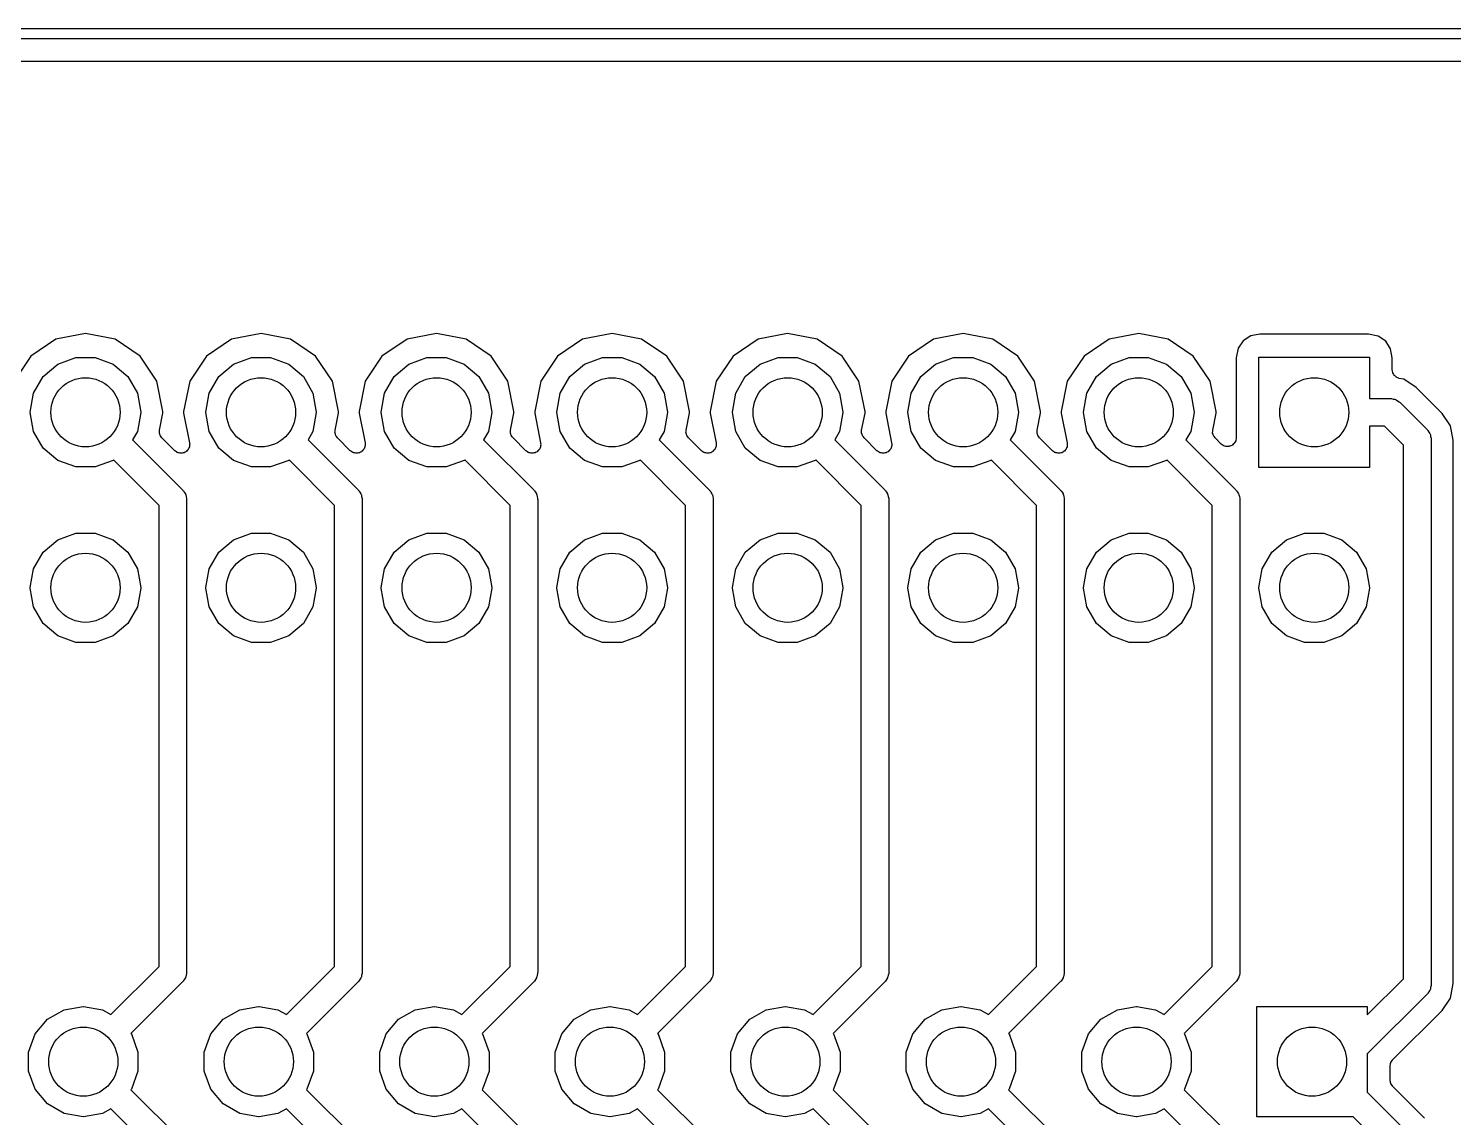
# Model space of a CAD drawing. Extents: x 25 to 125, y -125 to -25.
# Drawn here: x 92.42 to 113.05, y -40.69 to -24.93 of the extents above; entities that cross this region are included whole.
import ezdxf

# ---------------------------------------------------------------- set-up
doc = ezdxf.new("R2010")
doc.units = 0
doc.header["$MEASUREMENT"] = 0
doc.layers.add('BLACK', color=7, linetype='CONTINUOUS')

msp = doc.modelspace()

# ---------------------------------------------------------------- linework, layer by layer
at = {"layer": 'Black'}
for p, q in [((25, -24.925), (125, -24.925)), ((124.925, -25.075), (25.075, -25.075)), ((25.527, -25.4), (124.333, -25.4)), ((92.8221, -29.4231), (92.4595, -29.6654)), ((93.2497, -29.3381), (92.8221, -29.4231)), ((93.6774, -29.4231), (93.2497, -29.3381)), ((94.0399, -29.6654), (93.6774, -29.4231)), ((95.3621, -29.4231), (94.9995, -29.6654)), ((95.7897, -29.3381), (95.3621, -29.4231)), ((96.2174, -29.4231), (95.7897, -29.3381)), ((96.5799, -29.6654), (96.2174, -29.4231)), ((97.9021, -29.4231), (97.5395, -29.6654)), ((98.3297, -29.3381), (97.9021, -29.4231)), ((98.7574, -29.4231), (98.3297, -29.3381)), ((99.1199, -29.6654), (98.7574, -29.4231)), ((100.442, -29.4231), (100.08, -29.6654)), ((100.87, -29.3381), (100.442, -29.4231)), ((101.297, -29.4231), (100.87, -29.3381)), ((101.66, -29.6654), (101.297, -29.4231)), ((102.982, -29.4231), (102.62, -29.6654)), ((103.41, -29.3381), (102.982, -29.4231)), ((103.837, -29.4231), (103.41, -29.3381)), ((104.2, -29.6654), (103.837, -29.4231)), ((105.522, -29.4231), (105.16, -29.6654)), ((105.95, -29.3381), (105.522, -29.4231)), ((106.377, -29.4231), (105.95, -29.3381)), ((106.74, -29.6654), (106.377, -29.4231)), ((108.062, -29.4231), (107.7, -29.6654)), ((108.49, -29.3381), (108.062, -29.4231)), ((108.917, -29.4231), (108.49, -29.3381)), ((109.28, -29.6654), (108.917, -29.4231)), ((110.002, -29.4462), (109.929, -29.5531)), ((110.112, -29.3756), (110.002, -29.4462)), ((110.242, -29.3512), (110.112, -29.3756)), ((111.817, -29.3512), (110.242, -29.3512)), ((111.957, -29.3795), (111.817, -29.3512)), ((112.064, -29.4526), (111.957, -29.3795)), ((112.134, -29.5622), (112.064, -29.4526)), ((92.4595, -29.6654), (92.2173, -30.0279)), ((92.8498, -29.7841), (93.1108, -29.6891)), ((93.1108, -29.6891), (93.3887, -29.6891)), ((93.3887, -29.6891), (93.6497, -29.7841)), ((94.2822, -30.0279), (94.0399, -29.6654)), ((94.9995, -29.6654), (94.7573, -30.0279)), ((95.3897, -29.7841), (95.6508, -29.6891)), ((95.6508, -29.6891), (95.9287, -29.6891)), ((95.9287, -29.6891), (96.1897, -29.7841)), ((96.8222, -30.0279), (96.5799, -29.6654)), ((97.5395, -29.6654), (97.2973, -30.0279)), ((97.9297, -29.7841), (98.1908, -29.6891)), ((98.1908, -29.6891), (98.4687, -29.6891)), ((98.4687, -29.6891), (98.7297, -29.7841)), ((99.3622, -30.0279), (99.1199, -29.6654)), ((100.08, -29.6654), (99.8373, -30.0279)), ((100.47, -29.7841), (100.731, -29.6891)), ((100.731, -29.6891), (101.009, -29.6891)), ((101.009, -29.6891), (101.27, -29.7841)), ((101.902, -30.0279), (101.66, -29.6654)), ((102.62, -29.6654), (102.377, -30.0279)), ((103.01, -29.7841), (103.271, -29.6891)), ((103.271, -29.6891), (103.549, -29.6891)), ((103.549, -29.6891), (103.81, -29.7841)), ((104.442, -30.0279), (104.2, -29.6654)), ((105.16, -29.6654), (104.917, -30.0279)), ((105.55, -29.7841), (105.811, -29.6891)), ((105.811, -29.6891), (106.089, -29.6891)), ((106.089, -29.6891), (106.35, -29.7841)), ((106.982, -30.0279), (106.74, -29.6654)), ((107.7, -29.6654), (107.457, -30.0279)), ((108.09, -29.7841), (108.351, -29.6891)), ((108.351, -29.6891), (108.629, -29.6891)), ((108.629, -29.6891), (108.89, -29.7841)), ((109.522, -30.0279), (109.28, -29.6654)), ((109.929, -29.5531), (109.901, -29.6927)), ((109.901, -29.6927), (109.901, -30.8492)), ((110.23, -31.28), (110.23, -29.68)), ((110.23, -29.68), (111.83, -29.68)), ((111.83, -29.68), (111.83, -30.28)), ((112.159, -29.6918), (112.134, -29.5622)), ((112.159, -29.864), (112.159, -29.6918)), ((92.6369, -29.9627), (92.8498, -29.7841)), ((93.6497, -29.7841), (93.8626, -29.9627)), ((95.1769, -29.9627), (95.3897, -29.7841)), ((96.1897, -29.7841), (96.4026, -29.9627)), ((97.7169, -29.9627), (97.9297, -29.7841)), ((98.7297, -29.7841), (98.9426, -29.9627)), ((100.257, -29.9627), (100.47, -29.7841)), ((101.27, -29.7841), (101.483, -29.9627)), ((102.797, -29.9627), (103.01, -29.7841)), ((103.81, -29.7841), (104.023, -29.9627)), ((105.337, -29.9627), (105.55, -29.7841)), ((106.35, -29.7841), (106.563, -29.9627)), ((107.877, -29.9627), (108.09, -29.7841)), ((108.89, -29.7841), (109.103, -29.9627)), ((112.162, -29.8843), (112.159, -29.864)), ((112.165, -29.9048), (112.162, -29.8843)), ((92.498, -30.2033), (92.6369, -29.9627)), ((93.8626, -29.9627), (94.0015, -30.2033)), ((94.3697, -30.4681), (94.2822, -30.0279)), ((94.7573, -30.0279), (94.6697, -30.4681)), ((95.038, -30.2033), (95.1769, -29.9627)), ((96.4026, -29.9627), (96.5415, -30.2033)), ((96.9098, -30.4681), (96.8222, -30.0279)), ((97.2973, -30.0279), (97.2097, -30.4681)), ((97.578, -30.2033), (97.7169, -29.9627)), ((98.9426, -29.9627), (99.0815, -30.2033)), ((99.4497, -30.4681), (99.3622, -30.0279)), ((99.8373, -30.0279), (99.7497, -30.4681)), ((100.118, -30.2033), (100.257, -29.9627)), ((101.483, -29.9627), (101.622, -30.2033)), ((101.99, -30.4681), (101.902, -30.0279)), ((102.377, -30.0279), (102.29, -30.4681)), ((102.658, -30.2033), (102.797, -29.9627)), ((104.023, -29.9627), (104.162, -30.2033)), ((104.53, -30.4681), (104.442, -30.0279)), ((104.917, -30.0279), (104.83, -30.4681)), ((105.198, -30.2033), (105.337, -29.9627)), ((106.563, -29.9627), (106.702, -30.2033)), ((107.07, -30.4681), (106.982, -30.0279)), ((107.457, -30.0279), (107.37, -30.4681)), ((107.738, -30.2033), (107.877, -29.9627)), ((109.103, -29.9627), (109.242, -30.2033)), ((109.61, -30.4681), (109.522, -30.0279)), ((112.166, -29.906), (112.165, -29.9048)), ((112.166, -29.9074), (112.166, -29.906)), ((112.177, -29.9253), (112.166, -29.9074)), ((112.186, -29.9435), (112.177, -29.9253)), ((112.188, -29.9444), (112.186, -29.9435)), ((112.188, -29.9456), (112.188, -29.9444)), ((112.204, -29.9589), (112.188, -29.9456)), ((112.22, -29.9726), (112.204, -29.9589)), ((112.221, -29.9731), (112.22, -29.9726)), ((112.222, -29.974), (112.221, -29.9731)), ((112.241, -29.981), (112.222, -29.974)), ((112.261, -29.9885), (112.241, -29.981)), ((112.328, -30.0019), (112.261, -29.9885)), ((112.506, -30.1211), (112.328, -30.0019)), ((92.4497, -30.4769), (92.498, -30.2033)), ((94.0015, -30.2033), (94.0497, -30.4769)), ((94.9898, -30.4769), (95.038, -30.2033)), ((96.5415, -30.2033), (96.5897, -30.4769)), ((97.5297, -30.4769), (97.578, -30.2033)), ((99.0815, -30.2033), (99.1298, -30.4769)), ((100.07, -30.4769), (100.118, -30.2033)), ((101.622, -30.2033), (101.67, -30.4769)), ((102.61, -30.4769), (102.658, -30.2033)), ((104.162, -30.2033), (104.21, -30.4769)), ((105.15, -30.4769), (105.198, -30.2033)), ((106.702, -30.2033), (106.75, -30.4769)), ((107.69, -30.4769), (107.738, -30.2033)), ((109.242, -30.2033), (109.29, -30.4769)), ((111.83, -30.28), (112.13, -30.28)), ((112.13, -30.28), (112.138, -30.2815)), ((112.138, -30.2815), (112.147, -30.2808)), ((112.147, -30.2808), (112.172, -30.2875)), ((112.172, -30.2875), (112.198, -30.2921)), ((112.198, -30.2921), (112.206, -30.2965)), ((112.206, -30.2965), (112.214, -30.2987)), ((112.214, -30.2987), (112.236, -30.3137)), ((112.881, -30.4957), (112.506, -30.1211)), ((92.4497, -30.4831), (92.4497, -30.4769)), ((92.498, -30.7567), (92.4497, -30.4831)), ((94.0497, -30.4831), (94.0015, -30.7567)), ((94.0497, -30.4769), (94.0497, -30.4831)), ((94.3212, -30.7362), (94.3697, -30.4919)), ((94.3697, -30.4919), (94.3697, -30.4681)), ((94.6697, -30.4681), (94.6697, -30.4919)), ((94.6697, -30.4919), (94.7551, -30.921)), ((94.9898, -30.4831), (94.9898, -30.4769)), ((95.038, -30.7567), (94.9898, -30.4831)), ((96.5897, -30.4831), (96.5415, -30.7567)), ((96.5897, -30.4769), (96.5897, -30.4831)), ((96.8612, -30.7362), (96.9098, -30.4919)), ((96.9098, -30.4919), (96.9098, -30.4681)), ((97.2097, -30.4681), (97.2097, -30.4919)), ((97.2097, -30.4919), (97.2951, -30.921)), ((97.5297, -30.4831), (97.5297, -30.4769)), ((97.578, -30.7567), (97.5297, -30.4831)), ((99.1298, -30.4831), (99.0815, -30.7567)), ((99.1298, -30.4769), (99.1298, -30.4831)), ((99.4012, -30.7362), (99.4497, -30.4919)), ((99.4497, -30.4919), (99.4497, -30.4681)), ((99.7497, -30.4681), (99.7497, -30.4919)), ((99.7497, -30.4919), (99.8351, -30.921)), ((100.07, -30.4831), (100.07, -30.4769)), ((100.118, -30.7567), (100.07, -30.4831)), ((101.67, -30.4831), (101.622, -30.7567)), ((101.67, -30.4769), (101.67, -30.4831)), ((101.941, -30.7362), (101.99, -30.4919)), ((101.99, -30.4919), (101.99, -30.4681)), ((102.29, -30.4681), (102.29, -30.4919)), ((102.29, -30.4919), (102.375, -30.921)), ((102.61, -30.4831), (102.61, -30.4769)), ((102.658, -30.7567), (102.61, -30.4831)), ((104.21, -30.4831), (104.162, -30.7567)), ((104.21, -30.4769), (104.21, -30.4831)), ((104.481, -30.7362), (104.53, -30.4919)), ((104.53, -30.4919), (104.53, -30.4681)), ((104.83, -30.4681), (104.83, -30.4919)), ((104.83, -30.4919), (104.915, -30.921)), ((105.15, -30.4831), (105.15, -30.4769)), ((105.198, -30.7567), (105.15, -30.4831)), ((106.75, -30.4831), (106.702, -30.7567)), ((106.75, -30.4769), (106.75, -30.4831)), ((107.021, -30.7362), (107.07, -30.4919)), ((107.07, -30.4919), (107.07, -30.4681)), ((107.37, -30.4681), (107.37, -30.4919)), ((107.37, -30.4919), (107.455, -30.921)), ((107.69, -30.4831), (107.69, -30.4769)), ((107.738, -30.7567), (107.69, -30.4831)), ((109.29, -30.4831), (109.242, -30.7567)), ((109.29, -30.4769), (109.29, -30.4831)), ((109.561, -30.7362), (109.61, -30.4919)), ((109.61, -30.4919), (109.61, -30.4681)), ((112.236, -30.3137), (112.258, -30.3268)), ((112.258, -30.3268), (112.264, -30.3335)), ((112.264, -30.3335), (112.271, -30.3386)), ((112.271, -30.3386), (112.663, -30.7308)), ((113, -30.6742), (112.881, -30.4957)), ((112.047, -30.68), (111.83, -30.68)), ((111.83, -30.68), (111.83, -31.28)), ((112.322, -30.9551), (112.047, -30.68)), ((113.042, -30.8848), (113, -30.6742)), ((92.6369, -30.9973), (92.498, -30.7567)), ((94.0015, -30.7567), (93.9311, -30.8785)), ((93.9311, -30.8785), (94.6548, -31.6022)), ((94.3192, -30.772), (94.3208, -30.7542)), ((94.3203, -30.7761), (94.3192, -30.772)), ((94.3202, -30.7803), (94.3203, -30.7761)), ((94.326, -30.7973), (94.3202, -30.7803)), ((94.3208, -30.7542), (94.3212, -30.7362)), ((94.3306, -30.8146), (94.326, -30.7973)), ((94.333, -30.8181), (94.3306, -30.8146)), ((94.3344, -30.8221), (94.333, -30.8181)), ((94.3456, -30.8361), (94.3344, -30.8221)), ((94.3559, -30.8508), (94.3456, -30.8361)), ((94.5407, -31.0356), (94.3559, -30.8508)), ((94.7551, -30.921), (94.7553, -30.928)), ((94.7553, -30.928), (94.7571, -30.9347)), ((95.1769, -30.9973), (95.038, -30.7567)), ((96.5415, -30.7567), (96.4711, -30.8785)), ((96.4711, -30.8785), (97.1948, -31.6022)), ((96.8592, -30.772), (96.8608, -30.7542)), ((96.8603, -30.7761), (96.8592, -30.772)), ((96.8602, -30.7803), (96.8603, -30.7761)), ((96.866, -30.7973), (96.8602, -30.7803)), ((96.8608, -30.7542), (96.8612, -30.7362)), ((96.8706, -30.8146), (96.866, -30.7973)), ((96.873, -30.8181), (96.8706, -30.8146)), ((96.8744, -30.8221), (96.873, -30.8181)), ((96.8856, -30.8361), (96.8744, -30.8221)), ((96.8959, -30.8508), (96.8856, -30.8361)), ((97.0807, -31.0356), (96.8959, -30.8508)), ((97.2951, -30.921), (97.2953, -30.928)), ((97.2953, -30.928), (97.2971, -30.9347)), ((97.7169, -30.9973), (97.578, -30.7567)), ((99.0815, -30.7567), (99.0111, -30.8785)), ((99.0111, -30.8785), (99.7348, -31.6022)), ((99.3992, -30.772), (99.4008, -30.7542)), ((99.4003, -30.7761), (99.3992, -30.772)), ((99.4002, -30.7803), (99.4003, -30.7761)), ((99.406, -30.7973), (99.4002, -30.7803)), ((99.4008, -30.7542), (99.4012, -30.7362)), ((99.4106, -30.8146), (99.406, -30.7973)), ((99.413, -30.8181), (99.4106, -30.8146)), ((99.4144, -30.8221), (99.413, -30.8181)), ((99.4256, -30.8361), (99.4144, -30.8221)), ((99.4359, -30.8508), (99.4256, -30.8361)), ((99.6207, -31.0356), (99.4359, -30.8508)), ((99.8351, -30.921), (99.8353, -30.928)), ((99.8353, -30.928), (99.8371, -30.9347)), ((100.257, -30.9973), (100.118, -30.7567)), ((101.622, -30.7567), (101.551, -30.8785)), ((101.551, -30.8785), (102.275, -31.6022)), ((101.939, -30.772), (101.941, -30.7542)), ((101.94, -30.7761), (101.939, -30.772)), ((101.94, -30.7803), (101.94, -30.7761)), ((101.946, -30.7973), (101.94, -30.7803)), ((101.941, -30.7542), (101.941, -30.7362)), ((101.951, -30.8146), (101.946, -30.7973)), ((101.953, -30.8181), (101.951, -30.8146)), ((101.954, -30.8221), (101.953, -30.8181)), ((101.966, -30.8361), (101.954, -30.8221)), ((101.976, -30.8508), (101.966, -30.8361)), ((102.161, -31.0356), (101.976, -30.8508)), ((102.375, -30.921), (102.375, -30.928)), ((102.375, -30.928), (102.377, -30.9347)), ((102.797, -30.9973), (102.658, -30.7567)), ((104.162, -30.7567), (104.091, -30.8785)), ((104.091, -30.8785), (104.815, -31.6022)), ((104.479, -30.772), (104.481, -30.7542)), ((104.48, -30.7761), (104.479, -30.772)), ((104.48, -30.7803), (104.48, -30.7761)), ((104.486, -30.7973), (104.48, -30.7803)), ((104.481, -30.7542), (104.481, -30.7362)), ((104.491, -30.8146), (104.486, -30.7973)), ((104.493, -30.8181), (104.491, -30.8146)), ((104.494, -30.8221), (104.493, -30.8181)), ((104.506, -30.8361), (104.494, -30.8221)), ((104.516, -30.8508), (104.506, -30.8361)), ((104.701, -31.0356), (104.516, -30.8508)), ((104.915, -30.921), (104.915, -30.928)), ((104.915, -30.928), (104.917, -30.9347)), ((105.337, -30.9973), (105.198, -30.7567)), ((106.702, -30.7567), (106.631, -30.8785)), ((106.631, -30.8785), (107.355, -31.6022)), ((107.019, -30.772), (107.021, -30.7542)), ((107.02, -30.7761), (107.019, -30.772)), ((107.02, -30.7803), (107.02, -30.7761)), ((107.026, -30.7973), (107.02, -30.7803)), ((107.021, -30.7542), (107.021, -30.7362)), ((107.031, -30.8146), (107.026, -30.7973)), ((107.033, -30.8181), (107.031, -30.8146)), ((107.034, -30.8221), (107.033, -30.8181)), ((107.046, -30.8361), (107.034, -30.8221)), ((107.056, -30.8508), (107.046, -30.8361)), ((107.241, -31.0356), (107.056, -30.8508)), ((107.455, -30.921), (107.455, -30.928)), ((107.455, -30.928), (107.457, -30.9347)), ((107.877, -30.9973), (107.738, -30.7567)), ((109.242, -30.7567), (109.171, -30.8785)), ((109.171, -30.8785), (109.895, -31.6022)), ((109.559, -30.772), (109.561, -30.7542)), ((109.56, -30.7761), (109.559, -30.772)), ((109.56, -30.7803), (109.56, -30.7761)), ((109.566, -30.7973), (109.56, -30.7803)), ((109.561, -30.7542), (109.561, -30.7362)), ((109.571, -30.8146), (109.566, -30.7973)), ((109.573, -30.8181), (109.571, -30.8146)), ((109.574, -30.8221), (109.573, -30.8181)), ((109.586, -30.8361), (109.574, -30.8221)), ((109.596, -30.8508), (109.586, -30.8361)), ((109.684, -30.939), (109.596, -30.8508)), ((109.874, -30.926), (109.871, -30.9309)), ((109.878, -30.9221), (109.874, -30.926)), ((109.885, -30.9071), (109.878, -30.9221)), ((109.893, -30.8927), (109.885, -30.9071)), ((109.894, -30.8872), (109.893, -30.8927)), ((109.897, -30.8821), (109.894, -30.8872)), ((109.898, -30.8656), (109.897, -30.8821)), ((109.901, -30.8492), (109.898, -30.8656)), ((112.663, -30.7308), (112.668, -30.738)), ((112.668, -30.738), (112.675, -30.7437)), ((112.675, -30.7437), (112.688, -30.7663)), ((112.688, -30.7663), (112.703, -30.7877)), ((112.703, -30.7877), (112.706, -30.7962)), ((112.706, -30.7962), (112.71, -30.8038)), ((112.71, -30.8038), (112.714, -30.8296)), ((112.714, -30.8296), (112.721, -30.8548)), ((112.721, -30.8548), (112.72, -30.8636)), ((112.72, -30.8636), (112.722, -30.8722)), ((112.722, -30.8722), (112.722, -38.7604)), ((113.042, -38.7479), (113.042, -30.8848)), ((92.8498, -31.1759), (92.6369, -30.9973)), ((94.5465, -31.0396), (94.5407, -31.0356)), ((94.551, -31.0448), (94.5465, -31.0396)), ((94.5644, -31.0522), (94.551, -31.0448)), ((94.5769, -31.0609), (94.5644, -31.0522)), ((94.5836, -31.0627), (94.5769, -31.0609)), ((94.5897, -31.0661), (94.5836, -31.0627)), ((94.6048, -31.0684), (94.5897, -31.0661)), ((94.6195, -31.0723), (94.6048, -31.0684)), ((94.6264, -31.0717), (94.6195, -31.0723)), ((94.6333, -31.0728), (94.6264, -31.0717)), ((94.6483, -31.0698), (94.6333, -31.0728)), ((94.6634, -31.0685), (94.6483, -31.0698)), ((94.6697, -31.0655), (94.6634, -31.0685)), ((94.6766, -31.0642), (94.6697, -31.0655)), ((94.6896, -31.0563), (94.6766, -31.0642)), ((94.7034, -31.0498), (94.6896, -31.0563)), ((94.7083, -31.0449), (94.7034, -31.0498)), ((94.7143, -31.0413), (94.7083, -31.0449)), ((94.7238, -31.0294), (94.7143, -31.0413)), ((94.7346, -31.0186), (94.7238, -31.0294)), ((94.7375, -31.0123), (94.7346, -31.0186)), ((94.7419, -31.0069), (94.7375, -31.0123)), ((94.7468, -30.9925), (94.7419, -31.0069)), ((94.7532, -30.9787), (94.7468, -30.9925)), ((94.7538, -30.9717), (94.7532, -30.9787)), ((94.7561, -30.9651), (94.7538, -30.9717)), ((94.7571, -30.9347), (94.7557, -30.9499)), ((94.7557, -30.9499), (94.7561, -30.9651)), ((95.3897, -31.1759), (95.1769, -30.9973)), ((97.0865, -31.0396), (97.0807, -31.0356)), ((97.091, -31.0448), (97.0865, -31.0396)), ((97.1044, -31.0522), (97.091, -31.0448)), ((97.1169, -31.0609), (97.1044, -31.0522)), ((97.1236, -31.0627), (97.1169, -31.0609)), ((97.1297, -31.0661), (97.1236, -31.0627)), ((97.1448, -31.0684), (97.1297, -31.0661)), ((97.1595, -31.0723), (97.1448, -31.0684)), ((97.1664, -31.0717), (97.1595, -31.0723)), ((97.1733, -31.0728), (97.1664, -31.0717)), ((97.1883, -31.0698), (97.1733, -31.0728)), ((97.2034, -31.0685), (97.1883, -31.0698)), ((97.2097, -31.0655), (97.2034, -31.0685)), ((97.2166, -31.0642), (97.2097, -31.0655)), ((97.2296, -31.0563), (97.2166, -31.0642)), ((97.2434, -31.0498), (97.2296, -31.0563)), ((97.2483, -31.0449), (97.2434, -31.0498)), ((97.2543, -31.0413), (97.2483, -31.0449)), ((97.2638, -31.0294), (97.2543, -31.0413)), ((97.2746, -31.0186), (97.2638, -31.0294)), ((97.2775, -31.0123), (97.2746, -31.0186)), ((97.2819, -31.0069), (97.2775, -31.0123)), ((97.2868, -30.9925), (97.2819, -31.0069)), ((97.2932, -30.9787), (97.2868, -30.9925)), ((97.2938, -30.9717), (97.2932, -30.9787)), ((97.2961, -30.9651), (97.2938, -30.9717)), ((97.2971, -30.9347), (97.2957, -30.9499)), ((97.2957, -30.9499), (97.2961, -30.9651)), ((97.9297, -31.1759), (97.7169, -30.9973)), ((99.6265, -31.0396), (99.6207, -31.0356)), ((99.6311, -31.0448), (99.6265, -31.0396)), ((99.6444, -31.0522), (99.6311, -31.0448)), ((99.6569, -31.0609), (99.6444, -31.0522)), ((99.6636, -31.0627), (99.6569, -31.0609)), ((99.6697, -31.0661), (99.6636, -31.0627)), ((99.6848, -31.0684), (99.6697, -31.0661)), ((99.6995, -31.0723), (99.6848, -31.0684)), ((99.7064, -31.0717), (99.6995, -31.0723)), ((99.7133, -31.0728), (99.7064, -31.0717)), ((99.7283, -31.0698), (99.7133, -31.0728)), ((99.7434, -31.0685), (99.7283, -31.0698)), ((99.7497, -31.0655), (99.7434, -31.0685)), ((99.7566, -31.0642), (99.7497, -31.0655)), ((99.7696, -31.0563), (99.7566, -31.0642)), ((99.7834, -31.0498), (99.7696, -31.0563)), ((99.7883, -31.0449), (99.7834, -31.0498)), ((99.7943, -31.0413), (99.7883, -31.0449)), ((99.8038, -31.0294), (99.7943, -31.0413)), ((99.8146, -31.0186), (99.8038, -31.0294)), ((99.8175, -31.0123), (99.8146, -31.0186)), ((99.8219, -31.0069), (99.8175, -31.0123)), ((99.8268, -30.9925), (99.8219, -31.0069)), ((99.8332, -30.9787), (99.8268, -30.9925)), ((99.8338, -30.9717), (99.8332, -30.9787)), ((99.8361, -30.9651), (99.8338, -30.9717)), ((99.8371, -30.9347), (99.8357, -30.9499)), ((99.8357, -30.9499), (99.8361, -30.9651)), ((100.47, -31.1759), (100.257, -30.9973)), ((102.166, -31.0396), (102.161, -31.0356)), ((102.171, -31.0448), (102.166, -31.0396)), ((102.184, -31.0522), (102.171, -31.0448)), ((102.197, -31.0609), (102.184, -31.0522)), ((102.204, -31.0627), (102.197, -31.0609)), ((102.21, -31.0661), (102.204, -31.0627)), ((102.225, -31.0684), (102.21, -31.0661)), ((102.239, -31.0723), (102.225, -31.0684)), ((102.246, -31.0717), (102.239, -31.0723)), ((102.253, -31.0728), (102.246, -31.0717)), ((102.268, -31.0698), (102.253, -31.0728)), ((102.283, -31.0685), (102.268, -31.0698)), ((102.29, -31.0655), (102.283, -31.0685)), ((102.297, -31.0642), (102.29, -31.0655)), ((102.31, -31.0563), (102.297, -31.0642)), ((102.323, -31.0498), (102.31, -31.0563)), ((102.328, -31.0449), (102.323, -31.0498)), ((102.334, -31.0413), (102.328, -31.0449)), ((102.344, -31.0294), (102.334, -31.0413)), ((102.355, -31.0186), (102.344, -31.0294)), ((102.358, -31.0123), (102.355, -31.0186)), ((102.362, -31.0069), (102.358, -31.0123)), ((102.367, -30.9925), (102.362, -31.0069)), ((102.373, -30.9787), (102.367, -30.9925)), ((102.374, -30.9717), (102.373, -30.9787)), ((102.376, -30.9651), (102.374, -30.9717)), ((102.377, -30.9347), (102.376, -30.9499)), ((102.376, -30.9499), (102.376, -30.9651)), ((103.01, -31.1759), (102.797, -30.9973)), ((104.706, -31.0396), (104.701, -31.0356)), ((104.711, -31.0448), (104.706, -31.0396)), ((104.724, -31.0522), (104.711, -31.0448)), ((104.737, -31.0609), (104.724, -31.0522)), ((104.744, -31.0627), (104.737, -31.0609)), ((104.75, -31.0661), (104.744, -31.0627)), ((104.765, -31.0684), (104.75, -31.0661)), ((104.779, -31.0723), (104.765, -31.0684)), ((104.786, -31.0717), (104.779, -31.0723)), ((104.793, -31.0728), (104.786, -31.0717)), ((104.808, -31.0698), (104.793, -31.0728)), ((104.823, -31.0685), (104.808, -31.0698)), ((104.83, -31.0655), (104.823, -31.0685)), ((104.837, -31.0642), (104.83, -31.0655)), ((104.85, -31.0563), (104.837, -31.0642)), ((104.863, -31.0498), (104.85, -31.0563)), ((104.868, -31.0449), (104.863, -31.0498)), ((104.874, -31.0413), (104.868, -31.0449)), ((104.884, -31.0294), (104.874, -31.0413)), ((104.895, -31.0186), (104.884, -31.0294)), ((104.898, -31.0123), (104.895, -31.0186)), ((104.902, -31.0069), (104.898, -31.0123)), ((104.907, -30.9925), (104.902, -31.0069)), ((104.913, -30.9787), (104.907, -30.9925)), ((104.914, -30.9717), (104.913, -30.9787)), ((104.916, -30.9651), (104.914, -30.9717)), ((104.917, -30.9347), (104.916, -30.9499)), ((104.916, -30.9499), (104.916, -30.9651)), ((105.55, -31.1759), (105.337, -30.9973)), ((107.246, -31.0396), (107.241, -31.0356)), ((107.251, -31.0448), (107.246, -31.0396)), ((107.264, -31.0522), (107.251, -31.0448)), ((107.277, -31.0609), (107.264, -31.0522)), ((107.284, -31.0627), (107.277, -31.0609)), ((107.29, -31.0661), (107.284, -31.0627)), ((107.305, -31.0684), (107.29, -31.0661)), ((107.319, -31.0723), (107.305, -31.0684)), ((107.326, -31.0717), (107.319, -31.0723)), ((107.333, -31.0728), (107.326, -31.0717)), ((107.348, -31.0698), (107.333, -31.0728)), ((107.363, -31.0685), (107.348, -31.0698)), ((107.37, -31.0655), (107.363, -31.0685)), ((107.377, -31.0642), (107.37, -31.0655)), ((107.39, -31.0563), (107.377, -31.0642)), ((107.403, -31.0498), (107.39, -31.0563)), ((107.408, -31.0449), (107.403, -31.0498)), ((107.414, -31.0413), (107.408, -31.0449)), ((107.424, -31.0294), (107.414, -31.0413)), ((107.435, -31.0186), (107.424, -31.0294)), ((107.438, -31.0123), (107.435, -31.0186)), ((107.442, -31.0069), (107.438, -31.0123)), ((107.447, -30.9925), (107.442, -31.0069)), ((107.453, -30.9787), (107.447, -30.9925)), ((107.454, -30.9717), (107.453, -30.9787)), ((107.456, -30.9651), (107.454, -30.9717)), ((107.457, -30.9347), (107.456, -30.9499)), ((107.456, -30.9499), (107.456, -30.9651)), ((108.09, -31.1759), (107.877, -30.9973)), ((109.698, -30.9486), (109.684, -30.939)), ((109.71, -30.9592), (109.698, -30.9486)), ((109.716, -30.9611), (109.71, -30.9592)), ((109.72, -30.9643), (109.716, -30.9611)), ((109.736, -30.9686), (109.72, -30.9643)), ((109.752, -30.9743), (109.736, -30.9686)), ((109.758, -30.9743), (109.752, -30.9743)), ((109.763, -30.9758), (109.758, -30.9743)), ((109.779, -30.9743), (109.763, -30.9758)), ((109.796, -30.9743), (109.779, -30.9743)), ((109.801, -30.9724), (109.796, -30.9743)), ((109.807, -30.9719), (109.801, -30.9724)), ((109.822, -30.9649), (109.807, -30.9719)), ((109.837, -30.9592), (109.822, -30.9649)), ((109.842, -30.9556), (109.837, -30.9592)), ((109.847, -30.9533), (109.842, -30.9556)), ((109.859, -30.9415), (109.847, -30.9533)), ((109.871, -30.9309), (109.859, -30.9415)), ((112.322, -38.6776), (112.322, -30.9551)), ((93.1108, -31.2709), (92.8498, -31.1759)), ((93.3887, -31.2709), (93.1108, -31.2709)), ((93.6497, -31.1759), (93.3887, -31.2709)), ((93.6568, -31.1699), (93.6497, -31.1759)), ((94.3134, -31.8265), (93.6568, -31.1699)), ((95.6508, -31.2709), (95.3897, -31.1759)), ((95.9287, -31.2709), (95.6508, -31.2709)), ((96.1897, -31.1759), (95.9287, -31.2709)), ((96.1968, -31.1699), (96.1897, -31.1759)), ((96.8534, -31.8265), (96.1968, -31.1699)), ((98.1908, -31.2709), (97.9297, -31.1759)), ((98.4687, -31.2709), (98.1908, -31.2709)), ((98.7297, -31.1759), (98.4687, -31.2709)), ((98.7368, -31.1699), (98.7297, -31.1759)), ((99.3934, -31.8265), (98.7368, -31.1699)), ((100.731, -31.2709), (100.47, -31.1759)), ((101.009, -31.2709), (100.731, -31.2709)), ((101.27, -31.1759), (101.009, -31.2709)), ((101.277, -31.1699), (101.27, -31.1759)), ((101.933, -31.8265), (101.277, -31.1699)), ((103.271, -31.2709), (103.01, -31.1759)), ((103.549, -31.2709), (103.271, -31.2709)), ((103.81, -31.1759), (103.549, -31.2709)), ((103.817, -31.1699), (103.81, -31.1759)), ((104.473, -31.8265), (103.817, -31.1699)), ((105.811, -31.2709), (105.55, -31.1759)), ((106.089, -31.2709), (105.811, -31.2709)), ((106.35, -31.1759), (106.089, -31.2709)), ((106.357, -31.1699), (106.35, -31.1759)), ((107.013, -31.8265), (106.357, -31.1699)), ((108.351, -31.2709), (108.09, -31.1759)), ((108.629, -31.2709), (108.351, -31.2709)), ((108.89, -31.1759), (108.629, -31.2709)), ((108.897, -31.1699), (108.89, -31.1759)), ((109.553, -31.8265), (108.897, -31.1699)), ((111.83, -31.28), (110.23, -31.28)), ((94.6548, -31.6022), (94.6599, -31.6094)), ((94.6599, -31.6094), (94.6666, -31.6151)), ((94.6666, -31.6151), (94.6797, -31.6377)), ((94.6797, -31.6377), (94.6947, -31.6591)), ((94.6947, -31.6591), (94.6969, -31.6676)), ((94.6969, -31.6676), (94.7013, -31.6752)), ((94.7013, -31.6752), (94.7059, -31.701)), ((94.7059, -31.701), (94.7126, -31.7262)), ((94.7126, -31.7262), (94.7119, -31.735)), ((94.7119, -31.735), (94.7134, -31.7436)), ((94.7134, -31.7436), (94.7134, -38.5826)), ((97.1948, -31.6022), (97.1999, -31.6094)), ((97.1999, -31.6094), (97.2066, -31.6151)), ((97.2066, -31.6151), (97.2197, -31.6377)), ((97.2197, -31.6377), (97.2347, -31.6591)), ((97.2347, -31.6591), (97.2369, -31.6676)), ((97.2369, -31.6676), (97.2413, -31.6752)), ((97.2413, -31.6752), (97.2459, -31.701)), ((97.2459, -31.701), (97.2526, -31.7262)), ((97.2526, -31.7262), (97.2519, -31.735)), ((97.2519, -31.735), (97.2534, -31.7436)), ((97.2534, -31.7436), (97.2534, -38.5826)), ((99.7348, -31.6022), (99.7399, -31.6094)), ((99.7399, -31.6094), (99.7466, -31.6151)), ((99.7466, -31.6151), (99.7597, -31.6377)), ((99.7597, -31.6377), (99.7747, -31.6591)), ((99.7747, -31.6591), (99.7769, -31.6676)), ((99.7769, -31.6676), (99.7813, -31.6752)), ((99.7813, -31.6752), (99.7859, -31.701)), ((99.7859, -31.701), (99.7926, -31.7262)), ((99.7926, -31.7262), (99.7919, -31.735)), ((99.7919, -31.735), (99.7934, -31.7436)), ((99.7934, -31.7436), (99.7934, -38.5826)), ((102.275, -31.6022), (102.28, -31.6094)), ((102.28, -31.6094), (102.287, -31.6151)), ((102.287, -31.6151), (102.3, -31.6377)), ((102.3, -31.6377), (102.315, -31.6591)), ((102.315, -31.6591), (102.317, -31.6676)), ((102.317, -31.6676), (102.321, -31.6752)), ((102.321, -31.6752), (102.326, -31.701)), ((102.326, -31.701), (102.333, -31.7262)), ((102.333, -31.7262), (102.332, -31.735)), ((102.332, -31.735), (102.333, -31.7436)), ((102.333, -31.7436), (102.333, -38.5826)), ((104.815, -31.6022), (104.82, -31.6094)), ((104.82, -31.6094), (104.827, -31.6151)), ((104.827, -31.6151), (104.84, -31.6377)), ((104.84, -31.6377), (104.855, -31.6591)), ((104.855, -31.6591), (104.857, -31.6676)), ((104.857, -31.6676), (104.861, -31.6752)), ((104.861, -31.6752), (104.866, -31.701)), ((104.866, -31.701), (104.873, -31.7262)), ((104.873, -31.7262), (104.872, -31.735)), ((104.872, -31.735), (104.873, -31.7436)), ((104.873, -31.7436), (104.873, -38.5826)), ((107.355, -31.6022), (107.36, -31.6094)), ((107.36, -31.6094), (107.367, -31.6151)), ((107.367, -31.6151), (107.38, -31.6377)), ((107.38, -31.6377), (107.395, -31.6591)), ((107.395, -31.6591), (107.397, -31.6676)), ((107.397, -31.6676), (107.401, -31.6752)), ((107.401, -31.6752), (107.406, -31.701)), ((107.406, -31.701), (107.413, -31.7262)), ((107.413, -31.7262), (107.412, -31.735)), ((107.412, -31.735), (107.413, -31.7436)), ((107.413, -31.7436), (107.413, -38.5826)), ((109.895, -31.6022), (109.9, -31.6094)), ((109.9, -31.6094), (109.907, -31.6151)), ((109.907, -31.6151), (109.92, -31.6377)), ((109.92, -31.6377), (109.935, -31.6591)), ((109.935, -31.6591), (109.937, -31.6676)), ((109.937, -31.6676), (109.941, -31.6752)), ((109.941, -31.6752), (109.946, -31.701)), ((109.946, -31.701), (109.953, -31.7262)), ((109.953, -31.7262), (109.952, -31.735)), ((109.952, -31.735), (109.953, -31.7436)), ((109.953, -31.7436), (109.953, -38.5826)), ((94.3134, -38.4998), (94.3134, -31.8265)), ((96.8534, -38.4998), (96.8534, -31.8265)), ((99.3934, -38.4998), (99.3934, -31.8265)), ((101.933, -38.4998), (101.933, -31.8265)), ((104.473, -38.4998), (104.473, -31.8265)), ((107.013, -38.4998), (107.013, -31.8265)), ((109.553, -38.4998), (109.553, -31.8265)), ((92.6369, -32.5027), (92.8498, -32.3241)), ((92.8498, -32.3241), (93.1108, -32.2291)), ((93.1108, -32.2291), (93.3887, -32.2291)), ((93.3887, -32.2291), (93.6497, -32.3241)), ((93.6497, -32.3241), (93.8626, -32.5027)), ((95.1769, -32.5027), (95.3897, -32.3241)), ((95.3897, -32.3241), (95.6508, -32.2291)), ((95.6508, -32.2291), (95.9287, -32.2291)), ((95.9287, -32.2291), (96.1897, -32.3241)), ((96.1897, -32.3241), (96.4026, -32.5027)), ((97.7169, -32.5027), (97.9297, -32.3241)), ((97.9297, -32.3241), (98.1908, -32.2291)), ((98.1908, -32.2291), (98.4687, -32.2291)), ((98.4687, -32.2291), (98.7297, -32.3241)), ((98.7297, -32.3241), (98.9426, -32.5027)), ((100.257, -32.5027), (100.47, -32.3241)), ((100.47, -32.3241), (100.731, -32.2291)), ((100.731, -32.2291), (101.009, -32.2291)), ((101.009, -32.2291), (101.27, -32.3241)), ((101.27, -32.3241), (101.483, -32.5027)), ((102.797, -32.5027), (103.01, -32.3241)), ((103.01, -32.3241), (103.271, -32.2291)), ((103.271, -32.2291), (103.549, -32.2291)), ((103.549, -32.2291), (103.81, -32.3241)), ((103.81, -32.3241), (104.023, -32.5027)), ((105.337, -32.5027), (105.55, -32.3241)), ((105.55, -32.3241), (105.811, -32.2291)), ((105.811, -32.2291), (106.089, -32.2291)), ((106.089, -32.2291), (106.35, -32.3241)), ((106.35, -32.3241), (106.563, -32.5027)), ((107.877, -32.5027), (108.09, -32.3241)), ((108.09, -32.3241), (108.351, -32.2291)), ((108.351, -32.2291), (108.629, -32.2291)), ((108.629, -32.2291), (108.89, -32.3241)), ((108.89, -32.3241), (109.103, -32.5027)), ((110.417, -32.5027), (110.63, -32.3241)), ((110.63, -32.3241), (110.891, -32.2291)), ((110.891, -32.2291), (111.169, -32.2291)), ((111.169, -32.2291), (111.43, -32.3241)), ((111.43, -32.3241), (111.643, -32.5027)), ((92.498, -32.7433), (92.6369, -32.5027)), ((93.8626, -32.5027), (94.0015, -32.7433)), ((95.038, -32.7433), (95.1769, -32.5027)), ((96.4026, -32.5027), (96.5415, -32.7433)), ((97.578, -32.7433), (97.7169, -32.5027)), ((98.9426, -32.5027), (99.0815, -32.7433)), ((100.118, -32.7433), (100.257, -32.5027)), ((101.483, -32.5027), (101.622, -32.7433)), ((102.658, -32.7433), (102.797, -32.5027)), ((104.023, -32.5027), (104.162, -32.7433)), ((105.198, -32.7433), (105.337, -32.5027)), ((106.563, -32.5027), (106.702, -32.7433)), ((107.738, -32.7433), (107.877, -32.5027)), ((109.103, -32.5027), (109.242, -32.7433)), ((110.278, -32.7433), (110.417, -32.5027)), ((111.643, -32.5027), (111.782, -32.7433)), ((92.4497, -33.0169), (92.498, -32.7433)), ((94.0015, -32.7433), (94.0497, -33.0169)), ((94.9898, -33.0169), (95.038, -32.7433)), ((96.5415, -32.7433), (96.5897, -33.0169)), ((97.5297, -33.0169), (97.578, -32.7433)), ((99.0815, -32.7433), (99.1298, -33.0169)), ((100.07, -33.0169), (100.118, -32.7433)), ((101.622, -32.7433), (101.67, -33.0169)), ((102.61, -33.0169), (102.658, -32.7433)), ((104.162, -32.7433), (104.21, -33.0169)), ((105.15, -33.0169), (105.198, -32.7433)), ((106.702, -32.7433), (106.75, -33.0169)), ((107.69, -33.0169), (107.738, -32.7433)), ((109.242, -32.7433), (109.29, -33.0169)), ((110.23, -33.0169), (110.278, -32.7433)), ((111.782, -32.7433), (111.83, -33.0169)), ((92.4497, -33.0231), (92.4497, -33.0169)), ((92.498, -33.2967), (92.4497, -33.0231)), ((94.0497, -33.0231), (94.0015, -33.2967)), ((94.0497, -33.0169), (94.0497, -33.0231)), ((94.9898, -33.0231), (94.9898, -33.0169)), ((95.038, -33.2967), (94.9898, -33.0231)), ((96.5897, -33.0231), (96.5415, -33.2967)), ((96.5897, -33.0169), (96.5897, -33.0231)), ((97.5297, -33.0231), (97.5297, -33.0169)), ((97.578, -33.2967), (97.5297, -33.0231)), ((99.1298, -33.0231), (99.0815, -33.2967)), ((99.1298, -33.0169), (99.1298, -33.0231)), ((100.07, -33.0231), (100.07, -33.0169)), ((100.118, -33.2967), (100.07, -33.0231)), ((101.67, -33.0231), (101.622, -33.2967)), ((101.67, -33.0169), (101.67, -33.0231)), ((102.61, -33.0231), (102.61, -33.0169)), ((102.658, -33.2967), (102.61, -33.0231)), ((104.21, -33.0231), (104.162, -33.2967)), ((104.21, -33.0169), (104.21, -33.0231)), ((105.15, -33.0231), (105.15, -33.0169)), ((105.198, -33.2967), (105.15, -33.0231)), ((106.75, -33.0231), (106.702, -33.2967)), ((106.75, -33.0169), (106.75, -33.0231)), ((107.69, -33.0231), (107.69, -33.0169)), ((107.738, -33.2967), (107.69, -33.0231)), ((109.29, -33.0231), (109.242, -33.2967)), ((109.29, -33.0169), (109.29, -33.0231)), ((110.23, -33.0231), (110.23, -33.0169)), ((110.278, -33.2967), (110.23, -33.0231)), ((111.83, -33.0231), (111.782, -33.2967)), ((111.83, -33.0169), (111.83, -33.0231)), ((92.6369, -33.5373), (92.498, -33.2967)), ((94.0015, -33.2967), (93.8626, -33.5373)), ((95.1769, -33.5373), (95.038, -33.2967)), ((96.5415, -33.2967), (96.4026, -33.5373)), ((97.7169, -33.5373), (97.578, -33.2967)), ((99.0815, -33.2967), (98.9426, -33.5373)), ((100.257, -33.5373), (100.118, -33.2967)), ((101.622, -33.2967), (101.483, -33.5373)), ((102.797, -33.5373), (102.658, -33.2967)), ((104.162, -33.2967), (104.023, -33.5373)), ((105.337, -33.5373), (105.198, -33.2967)), ((106.702, -33.2967), (106.563, -33.5373)), ((107.877, -33.5373), (107.738, -33.2967)), ((109.242, -33.2967), (109.103, -33.5373)), ((110.417, -33.5373), (110.278, -33.2967)), ((111.782, -33.2967), (111.643, -33.5373)), ((92.8498, -33.7159), (92.6369, -33.5373)), ((93.8626, -33.5373), (93.6497, -33.7159)), ((95.3897, -33.7159), (95.1769, -33.5373)), ((96.4026, -33.5373), (96.1897, -33.7159)), ((97.9297, -33.7159), (97.7169, -33.5373)), ((98.9426, -33.5373), (98.7297, -33.7159)), ((100.47, -33.7159), (100.257, -33.5373)), ((101.483, -33.5373), (101.27, -33.7159)), ((103.01, -33.7159), (102.797, -33.5373)), ((104.023, -33.5373), (103.81, -33.7159)), ((105.55, -33.7159), (105.337, -33.5373)), ((106.563, -33.5373), (106.35, -33.7159)), ((108.09, -33.7159), (107.877, -33.5373)), ((109.103, -33.5373), (108.89, -33.7159)), ((110.63, -33.7159), (110.417, -33.5373)), ((111.643, -33.5373), (111.43, -33.7159)), ((93.1108, -33.8109), (92.8498, -33.7159)), ((93.3887, -33.8109), (93.1108, -33.8109)), ((93.6497, -33.7159), (93.3887, -33.8109)), ((95.6508, -33.8109), (95.3897, -33.7159)), ((95.9287, -33.8109), (95.6508, -33.8109)), ((96.1897, -33.7159), (95.9287, -33.8109)), ((98.1908, -33.8109), (97.9297, -33.7159)), ((98.4687, -33.8109), (98.1908, -33.8109)), ((98.7297, -33.7159), (98.4687, -33.8109)), ((100.731, -33.8109), (100.47, -33.7159)), ((101.009, -33.8109), (100.731, -33.8109)), ((101.27, -33.7159), (101.009, -33.8109)), ((103.271, -33.8109), (103.01, -33.7159)), ((103.549, -33.8109), (103.271, -33.8109)), ((103.81, -33.7159), (103.549, -33.8109)), ((105.811, -33.8109), (105.55, -33.7159)), ((106.089, -33.8109), (105.811, -33.8109)), ((106.35, -33.7159), (106.089, -33.8109)), ((108.351, -33.8109), (108.09, -33.7159)), ((108.629, -33.8109), (108.351, -33.8109)), ((108.89, -33.7159), (108.629, -33.8109)), ((110.891, -33.8109), (110.63, -33.7159)), ((111.169, -33.8109), (110.891, -33.8109)), ((111.43, -33.7159), (111.169, -33.8109)), ((93.6165, -39.1966), (94.3134, -38.4998)), ((96.1565, -39.1966), (96.8534, -38.4998)), ((98.6965, -39.1966), (99.3934, -38.4998)), ((101.237, -39.1966), (101.933, -38.4998)), ((103.777, -39.1966), (104.473, -38.4998)), ((106.317, -39.1966), (107.013, -38.4998)), ((108.857, -39.1966), (109.553, -38.4998)), ((94.6548, -38.724), (93.9079, -39.4709)), ((94.6599, -38.7168), (94.6548, -38.724)), ((94.6666, -38.7112), (94.6599, -38.7168)), ((94.6797, -38.6885), (94.6666, -38.7112)), ((94.6947, -38.6671), (94.6797, -38.6885)), ((94.6969, -38.6586), (94.6947, -38.6671)), ((94.7013, -38.651), (94.6969, -38.6586)), ((94.7059, -38.6253), (94.7013, -38.651)), ((94.7126, -38.6), (94.7059, -38.6253)), ((94.7134, -38.5826), (94.7119, -38.5913)), ((94.7119, -38.5913), (94.7126, -38.6)), ((97.1948, -38.724), (96.4479, -39.4709)), ((97.1999, -38.7168), (97.1948, -38.724)), ((97.2066, -38.7112), (97.1999, -38.7168)), ((97.2197, -38.6885), (97.2066, -38.7112)), ((97.2347, -38.6671), (97.2197, -38.6885)), ((97.2369, -38.6586), (97.2347, -38.6671)), ((97.2413, -38.651), (97.2369, -38.6586)), ((97.2459, -38.6253), (97.2413, -38.651)), ((97.2526, -38.6), (97.2459, -38.6253)), ((97.2534, -38.5826), (97.2519, -38.5913)), ((97.2519, -38.5913), (97.2526, -38.6)), ((99.7348, -38.724), (98.9879, -39.4709)), ((99.7399, -38.7168), (99.7348, -38.724)), ((99.7466, -38.7112), (99.7399, -38.7168)), ((99.7597, -38.6885), (99.7466, -38.7112)), ((99.7747, -38.6671), (99.7597, -38.6885)), ((99.7769, -38.6586), (99.7747, -38.6671)), ((99.7813, -38.651), (99.7769, -38.6586)), ((99.7859, -38.6253), (99.7813, -38.651)), ((99.7926, -38.6), (99.7859, -38.6253)), ((99.7934, -38.5826), (99.7919, -38.5913)), ((99.7919, -38.5913), (99.7926, -38.6)), ((102.275, -38.724), (101.528, -39.4709)), ((102.28, -38.7168), (102.275, -38.724)), ((102.287, -38.7112), (102.28, -38.7168)), ((102.3, -38.6885), (102.287, -38.7112)), ((102.315, -38.6671), (102.3, -38.6885)), ((102.317, -38.6586), (102.315, -38.6671)), ((102.321, -38.651), (102.317, -38.6586)), ((102.326, -38.6253), (102.321, -38.651)), ((102.333, -38.6), (102.326, -38.6253)), ((102.333, -38.5826), (102.332, -38.5913)), ((102.332, -38.5913), (102.333, -38.6)), ((104.815, -38.724), (104.068, -39.4709)), ((104.82, -38.7168), (104.815, -38.724)), ((104.827, -38.7112), (104.82, -38.7168)), ((104.84, -38.6885), (104.827, -38.7112)), ((104.855, -38.6671), (104.84, -38.6885)), ((104.857, -38.6586), (104.855, -38.6671)), ((104.861, -38.651), (104.857, -38.6586)), ((104.866, -38.6253), (104.861, -38.651)), ((104.873, -38.6), (104.866, -38.6253)), ((104.873, -38.5826), (104.872, -38.5913)), ((104.872, -38.5913), (104.873, -38.6)), ((107.355, -38.724), (106.608, -39.4709)), ((107.36, -38.7168), (107.355, -38.724)), ((107.367, -38.7112), (107.36, -38.7168)), ((107.38, -38.6885), (107.367, -38.7112)), ((107.395, -38.6671), (107.38, -38.6885)), ((107.397, -38.6586), (107.395, -38.6671)), ((107.401, -38.651), (107.397, -38.6586)), ((107.406, -38.6253), (107.401, -38.651)), ((107.413, -38.6), (107.406, -38.6253)), ((107.413, -38.5826), (107.412, -38.5913)), ((107.412, -38.5913), (107.413, -38.6)), ((109.895, -38.724), (109.148, -39.4709)), ((109.9, -38.7168), (109.895, -38.724)), ((109.907, -38.7112), (109.9, -38.7168)), ((109.92, -38.6885), (109.907, -38.7112)), ((109.935, -38.6671), (109.92, -38.6885)), ((109.937, -38.6586), (109.935, -38.6671)), ((109.941, -38.651), (109.937, -38.6586)), ((109.946, -38.6253), (109.941, -38.651)), ((109.953, -38.6), (109.946, -38.6253)), ((109.953, -38.5826), (109.952, -38.5913)), ((109.952, -38.5913), (109.953, -38.6)), ((111.798, -39.2016), (112.322, -38.6776)), ((112.722, -38.7604), (112.72, -38.7691)), ((113, -38.9584), (113.042, -38.7479)), ((112.663, -38.9018), (111.798, -39.7672)), ((112.668, -38.8946), (112.663, -38.9018)), ((112.675, -38.889), (112.668, -38.8946)), ((112.688, -38.8663), (112.675, -38.889)), ((112.703, -38.8449), (112.688, -38.8663)), ((112.706, -38.8364), (112.703, -38.8449)), ((112.71, -38.8288), (112.706, -38.8364)), ((112.714, -38.8031), (112.71, -38.8288)), ((112.721, -38.7778), (112.714, -38.8031)), ((112.72, -38.7691), (112.721, -38.7778)), ((112.881, -39.1369), (113, -38.9584)), ((92.7007, -39.2652), (92.9413, -39.1262)), ((92.9413, -39.1262), (93.2149, -39.078)), ((93.2149, -39.078), (93.2211, -39.078)), ((93.2211, -39.078), (93.4947, -39.1262)), ((93.4947, -39.1262), (93.6165, -39.1966)), ((95.2407, -39.2652), (95.4813, -39.1262)), ((95.4813, -39.1262), (95.7549, -39.078)), ((95.7549, -39.078), (95.7611, -39.078)), ((95.7611, -39.078), (96.0347, -39.1262)), ((96.0347, -39.1262), (96.1565, -39.1966)), ((97.7807, -39.2652), (98.0213, -39.1262)), ((98.0213, -39.1262), (98.2949, -39.078)), ((98.2949, -39.078), (98.3011, -39.078)), ((98.3011, -39.078), (98.5747, -39.1262)), ((98.5747, -39.1262), (98.6965, -39.1966)), ((100.321, -39.2652), (100.561, -39.1262)), ((100.561, -39.1262), (100.835, -39.078)), ((100.835, -39.078), (100.841, -39.078)), ((100.841, -39.078), (101.115, -39.1262)), ((101.115, -39.1262), (101.237, -39.1966)), ((102.861, -39.2652), (103.101, -39.1262)), ((103.101, -39.1262), (103.375, -39.078)), ((103.375, -39.078), (103.381, -39.078)), ((103.381, -39.078), (103.655, -39.1262)), ((103.655, -39.1262), (103.777, -39.1966)), ((105.401, -39.2652), (105.641, -39.1262)), ((105.641, -39.1262), (105.915, -39.078)), ((105.915, -39.078), (105.921, -39.078)), ((105.921, -39.078), (106.195, -39.1262)), ((106.195, -39.1262), (106.317, -39.1966)), ((107.941, -39.2652), (108.181, -39.1262)), ((108.181, -39.1262), (108.455, -39.078)), ((108.455, -39.078), (108.461, -39.078)), ((108.461, -39.078), (108.735, -39.1262)), ((108.735, -39.1262), (108.857, -39.1966)), ((110.198, -40.678), (110.198, -39.078)), ((110.198, -39.078), (111.798, -39.078)), ((111.798, -39.078), (111.798, -39.2016)), ((112.164, -39.8538), (112.881, -39.1369)), ((92.5221, -39.478), (92.7007, -39.2652)), ((95.0621, -39.478), (95.2407, -39.2652)), ((97.6021, -39.478), (97.7807, -39.2652)), ((100.142, -39.478), (100.321, -39.2652)), ((102.682, -39.478), (102.861, -39.2652)), ((105.222, -39.478), (105.401, -39.2652)), ((107.762, -39.478), (107.941, -39.2652)), ((92.4271, -39.7391), (92.5221, -39.478)), ((93.9079, -39.4709), (93.9139, -39.478)), ((93.9139, -39.478), (94.0089, -39.7391)), ((94.9671, -39.7391), (95.0621, -39.478)), ((96.4479, -39.4709), (96.4539, -39.478)), ((96.4539, -39.478), (96.5489, -39.7391)), ((97.5071, -39.7391), (97.6021, -39.478)), ((98.9879, -39.4709), (98.9939, -39.478)), ((98.9939, -39.478), (99.0889, -39.7391)), ((100.047, -39.7391), (100.142, -39.478)), ((101.528, -39.4709), (101.534, -39.478)), ((101.534, -39.478), (101.629, -39.7391)), ((102.587, -39.7391), (102.682, -39.478)), ((104.068, -39.4709), (104.074, -39.478)), ((104.074, -39.478), (104.169, -39.7391)), ((105.127, -39.7391), (105.222, -39.478)), ((106.608, -39.4709), (106.614, -39.478)), ((106.614, -39.478), (106.709, -39.7391)), ((107.667, -39.7391), (107.762, -39.478)), ((109.148, -39.4709), (109.154, -39.478)), ((109.154, -39.478), (109.249, -39.7391)), ((92.4271, -40.0169), (92.4271, -39.7391)), ((94.0089, -39.7391), (94.0089, -40.0169)), ((94.9671, -40.0169), (94.9671, -39.7391)), ((96.5489, -39.7391), (96.5489, -40.0169)), ((97.5071, -40.0169), (97.5071, -39.7391)), ((99.0889, -39.7391), (99.0889, -40.0169)), ((100.047, -40.0169), (100.047, -39.7391)), ((101.629, -39.7391), (101.629, -40.0169)), ((102.587, -40.0169), (102.587, -39.7391)), ((104.169, -39.7391), (104.169, -40.0169)), ((105.127, -40.0169), (105.127, -39.7391)), ((106.709, -39.7391), (106.709, -40.0169)), ((107.667, -40.0169), (107.667, -39.7391)), ((109.249, -39.7391), (109.249, -40.0169)), ((111.798, -39.7672), (111.798, -40.319)), ((112.127, -39.9326), (112.132, -39.9165)), ((112.128, -39.9381), (112.127, -39.9326)), ((112.127, -39.9436), (112.128, -39.9381)), ((112.127, -40.1426), (112.127, -39.9436)), ((112.132, -39.9165), (112.134, -39.9002)), ((112.134, -39.9002), (112.137, -39.8954)), ((112.137, -39.8954), (112.139, -39.89)), ((112.139, -39.89), (112.148, -39.8764)), ((112.148, -39.8764), (112.156, -39.862)), ((112.156, -39.862), (112.161, -39.8584)), ((112.161, -39.8584), (112.164, -39.8538)), ((92.5221, -40.278), (92.4271, -40.0169)), ((94.0089, -40.0169), (93.9139, -40.278)), ((95.0621, -40.278), (94.9671, -40.0169)), ((96.5489, -40.0169), (96.4539, -40.278)), ((97.6021, -40.278), (97.5071, -40.0169)), ((99.0889, -40.0169), (98.9939, -40.278)), ((100.142, -40.278), (100.047, -40.0169)), ((101.629, -40.0169), (101.534, -40.278)), ((102.682, -40.278), (102.587, -40.0169)), ((104.169, -40.0169), (104.074, -40.278)), ((105.222, -40.278), (105.127, -40.0169)), ((106.709, -40.0169), (106.614, -40.278)), ((107.762, -40.278), (107.667, -40.0169)), ((109.249, -40.0169), (109.154, -40.278)), ((112.128, -40.1481), (112.127, -40.1426)), ((112.127, -40.1536), (112.128, -40.1481)), ((112.132, -40.1697), (112.127, -40.1536)), ((112.134, -40.186), (112.132, -40.1697)), ((112.137, -40.1908), (112.134, -40.186)), ((112.139, -40.1962), (112.137, -40.1908)), ((112.148, -40.2098), (112.139, -40.1962)), ((92.7007, -40.4908), (92.5221, -40.278)), ((93.9139, -40.278), (93.9079, -40.2851)), ((93.9079, -40.2851), (94.6294, -41.0066)), ((95.2407, -40.4908), (95.0621, -40.278)), ((96.4539, -40.278), (96.4479, -40.2851)), ((96.4479, -40.2851), (97.1694, -41.0066)), ((97.7807, -40.4908), (97.6021, -40.278)), ((98.9939, -40.278), (98.9879, -40.2851)), ((98.9879, -40.2851), (99.7094, -41.0066)), ((100.321, -40.4908), (100.142, -40.278)), ((101.534, -40.278), (101.528, -40.2851)), ((101.528, -40.2851), (102.249, -41.0066)), ((102.861, -40.4908), (102.682, -40.278)), ((104.074, -40.278), (104.068, -40.2851)), ((104.068, -40.2851), (104.789, -41.0066)), ((105.401, -40.4908), (105.222, -40.278)), ((106.614, -40.278), (106.608, -40.2851)), ((106.608, -40.2851), (107.329, -41.0066)), ((107.941, -40.4908), (107.762, -40.278)), ((109.154, -40.278), (109.148, -40.2851)), ((109.148, -40.2851), (109.869, -41.0066)), ((111.798, -40.319), (112.409, -40.9304)), ((112.156, -40.2242), (112.148, -40.2098)), ((112.161, -40.2278), (112.156, -40.2242)), ((112.164, -40.2324), (112.161, -40.2278)), ((112.627, -40.6953), (112.164, -40.2324)), ((92.9413, -40.6298), (92.7007, -40.4908)), ((93.6165, -40.5594), (93.4947, -40.6298)), ((94.288, -41.2308), (93.6165, -40.5594)), ((95.4813, -40.6298), (95.2407, -40.4908)), ((96.1565, -40.5594), (96.0347, -40.6298)), ((96.828, -41.2308), (96.1565, -40.5594)), ((98.0213, -40.6298), (97.7807, -40.4908)), ((98.6965, -40.5594), (98.5747, -40.6298)), ((99.368, -41.2308), (98.6965, -40.5594)), ((100.561, -40.6298), (100.321, -40.4908)), ((101.237, -40.5594), (101.115, -40.6298)), ((101.908, -41.2308), (101.237, -40.5594)), ((103.101, -40.6298), (102.861, -40.4908)), ((103.777, -40.5594), (103.655, -40.6298)), ((104.448, -41.2308), (103.777, -40.5594)), ((105.641, -40.6298), (105.401, -40.4908)), ((106.317, -40.5594), (106.195, -40.6298)), ((106.988, -41.2308), (106.317, -40.5594)), ((108.181, -40.6298), (107.941, -40.4908)), ((108.857, -40.5594), (108.735, -40.6298)), ((109.528, -41.2308), (108.857, -40.5594)), ((93.2149, -40.678), (92.9413, -40.6298)), ((93.2211, -40.678), (93.2149, -40.678)), ((93.4947, -40.6298), (93.2211, -40.678)), ((95.7549, -40.678), (95.4813, -40.6298)), ((95.7611, -40.678), (95.7549, -40.678)), ((96.0347, -40.6298), (95.7611, -40.678)), ((98.2949, -40.678), (98.0213, -40.6298)), ((98.3011, -40.678), (98.2949, -40.678)), ((98.5747, -40.6298), (98.3011, -40.678)), ((100.835, -40.678), (100.561, -40.6298)), ((100.841, -40.678), (100.835, -40.678)), ((101.115, -40.6298), (100.841, -40.678)), ((103.375, -40.678), (103.101, -40.6298)), ((103.381, -40.678), (103.375, -40.678)), ((103.655, -40.6298), (103.381, -40.678)), ((105.915, -40.678), (105.641, -40.6298)), ((105.921, -40.678), (105.915, -40.678)), ((106.195, -40.6298), (105.921, -40.678)), ((108.455, -40.678), (108.181, -40.6298)), ((108.461, -40.678), (108.455, -40.678)), ((108.735, -40.6298), (108.461, -40.678)), ((111.591, -40.678), (110.198, -40.678)), ((112.068, -41.1546), (111.591, -40.678))]:
    msp.add_line(p, q, dxfattribs=at)
for centre in [(93.2497, -30.48), (93.2497, -30.48), (95.7897, -30.48), (95.7897, -30.48), (98.3297, -30.48), (98.3297, -30.48), (100.87, -30.48), (100.87, -30.48), (103.41, -30.48), (103.41, -30.48), (105.95, -30.48), (105.95, -30.48), (108.49, -30.48), (108.49, -30.48), (111.03, -30.48), (111.03, -30.48), (93.2497, -33.02), (93.2497, -33.02), (95.7897, -33.02), (95.7897, -33.02), (98.3297, -33.02), (98.3297, -33.02), (100.87, -33.02), (100.87, -33.02), (103.41, -33.02), (103.41, -33.02), (105.95, -33.02), (105.95, -33.02), (108.49, -33.02), (108.49, -33.02), (111.03, -33.02), (111.03, -33.02), (93.218, -39.878), (93.218, -39.878), (95.758, -39.878), (95.758, -39.878), (98.298, -39.878), (98.298, -39.878), (100.838, -39.878), (100.838, -39.878), (103.378, -39.878), (103.378, -39.878), (105.918, -39.878), (105.918, -39.878), (108.458, -39.878), (108.458, -39.878), (110.998, -39.878), (110.998, -39.878)]:
    msp.add_circle(centre, 0.5, dxfattribs=at)

doc.saveas('drawing.dxf')
